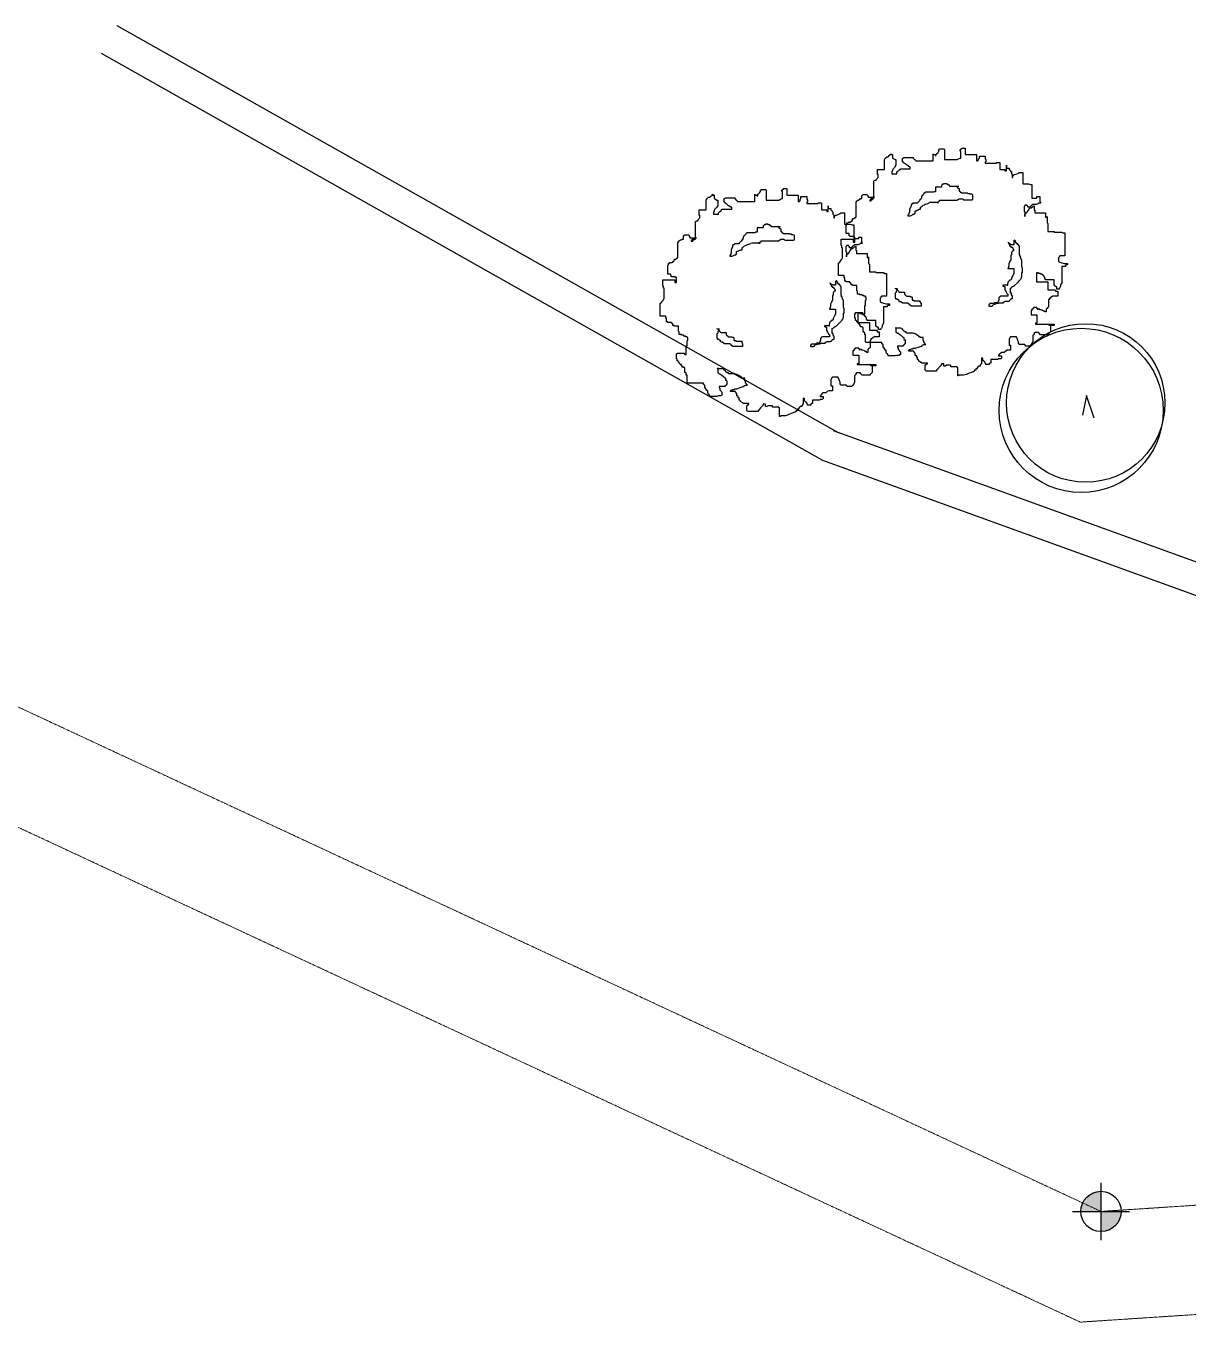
# Model space of a CAD drawing. Header units: inches. Extents: x 25480 to 951550, y -607927 to 1377809.
# Drawn here: x 462051 to 472716, y 383590 to 395478 of the extents above; entities that cross this region are included whole.
import ezdxf

# ---------------------------------------------------------------- set-up
doc = ezdxf.new("R2010")
doc.units = ezdxf.units.IN
doc.header["$MEASUREMENT"] = 0
doc.linetypes.add('PHANTOM', pattern=[2.5, 1.25, -0.25, 0.25, -0.25, 0.25, -0.25])
doc.layers.add('M-HVAC-EQPM-NEW', color=5, linetype='Continuous')
doc.layers.add('M-X-BKGD', color=8, linetype='Continuous')

msp = doc.modelspace()

# ---------------------------------------------------------------- hatches: boundary and pattern name
at = {"layer": 'M-X-BKGD'}
for points in [[(471916, 384790, 0.414214), (471731, 384605), (471916, 384605)], [(472101, 384605), (471916, 384605), (471916, 384420, 0.414214)]]:
    msp.add_hatch(color=8, dxfattribs=at).paths.add_polyline_path(points)

# ---------------------------------------------------------------- linework, layer by layer
at = {"layer": 'M-HVAC-EQPM-NEW', "color": 8}
for centre, radius in [((471735, 391952), 753), ((471776, 392020), 727), ((471916, 384605), 185)]:
    msp.add_circle(centre, radius, dxfattribs=at)
at = {"layer": 'M-X-BKGD', "color": 8, "linetype": 'PHANTOM', "lineweight": 0, "ltscale": 10}
for p, q in [((471916, 384605), (448584, 395469)), ((471726, 383590), (448162, 394562)), ((478927, 385064), (471916, 384605)), ((479062, 384071), (471726, 383590))]:
    msp.add_line(p, q, dxfattribs=at)
at = {"layer": 'M-X-BKGD', "color": 8}
for p, q in [((469506, 391746), (462888, 395478)), ((469363, 391492), (462745, 395225)), ((471783, 392090), (471746, 391908)), ((471853, 391881), (471783, 392090)), ((475573, 389554), (469462, 391766)), ((475474, 389280), (469363, 391492)), ((471916, 384867), (471916, 384342)), ((471654, 384605), (472179, 384605))]:
    msp.add_line(p, q, dxfattribs=at)
for points in [[(470401, 394285), (470401, 394298), (470408, 394305), (470421, 394318), (470427, 394331), (470427, 394344), (470434, 394344), (470434, 394351), (470473, 394351), (470480, 394344), (470480, 394253), (470597, 394253), (470610, 394259), (470623, 394266), (470630, 394266), (470630, 394331), (470623, 394331), (470623, 394344), (470630, 394344), (470630, 394351), (470636, 394351), (470643, 394357), (470669, 394357), (470669, 394298), (470774, 394298), (470774, 394240), (470787, 394240), (470787, 394246), (470793, 394246), (470793, 394259), (470800, 394266), (470800, 394285), (470852, 394285), (470852, 394259), (470859, 394253), (470859, 394233), (470852, 394233), (470852, 394220), (470957, 394220), (470957, 394227), (470989, 394227), (470989, 394161), (471035, 394161), (471035, 394148), (471048, 394148), (471048, 394200), (471048, 394181), (471055, 394174), (471074, 394174), (471074, 394161), (471081, 394155), (471087, 394148), (471087, 394142), (471094, 394142), (471094, 394122), (471100, 394116), (471100, 394089), (471107, 394089), (471107, 394102), (471113, 394109), (471120, 394116), (471126, 394116), (471146, 394122), (471159, 394129), (471166, 394135), (471198, 394135), (471198, 394031), (471251, 394031), (471270, 394024), (471283, 394024), (471283, 393900), (471329, 393900), (471329, 393913), (471355, 393913), (471355, 393867), (471362, 393861), (471362, 393854), (471342, 393854), (471336, 393848), (471323, 393841), (471290, 393841), (471283, 393835), (471270, 393822), (471264, 393815), (471244, 393815), (471244, 393822), (471238, 393828), (471238, 393835), (471218, 393835), (471218, 393828), (471211, 393822), (471211, 393776), (471218, 393776), (471218, 393730), (471218, 393750), (471238, 393769), (471251, 393789), (471264, 393809), (471277, 393809), (471290, 393822), (471303, 393828), (471303, 393789), (471309, 393789), (471309, 393763), (471407, 393763), (471407, 393724), (471421, 393724), (471421, 393730), (471421, 393672), (471427, 393665), (471427, 393593), (471486, 393593), (471486, 393587), (471558, 393587), (471564, 393580), (471584, 393580), (471584, 393371), (471538, 393371), (471538, 393365), (471532, 393365), (471532, 393358), (471525, 393352), (471525, 393319), (471538, 393312), (471558, 393306), (471577, 393299), (471610, 393299), (471610, 393286), (471597, 393286), (471590, 393280), (471590, 393273), (471558, 393273), (471558, 393123), (471545, 393103), (471545, 393090), (471538, 393077), (471532, 393071), (471532, 393064), (471512, 393064), (471512, 393084), (471505, 393084), (471499, 393090), (471492, 393090), (471492, 393097), (471486, 393097), (471486, 393149), (471407, 393149), (471407, 393156), (471401, 393156), (471401, 393175), (471394, 393175), (471394, 393182), (471388, 393182), (471388, 393188), (471381, 393195), (471375, 393195), (471375, 393201), (471362, 393201), (471362, 393208), (471342, 393208), (471342, 393214), (471323, 393214), (471323, 393130), (471427, 393130), (471427, 393058), (471492, 393058), (471499, 393051), (471499, 393045), (471519, 393045), (471519, 392999), (471473, 392999), (471460, 392992), (471460, 392986), (471453, 392986), (471447, 392979), (471440, 392979), (471440, 392966), (471434, 392966), (471434, 392901), (471427, 392895), (471421, 392888), (471414, 392881), (471414, 392855), (471401, 392855), (471401, 392862), (471388, 392862), (471381, 392868), (471368, 392875), (471355, 392875), (471355, 392881), (471336, 392881), (471336, 392875), (471336, 392888), (471329, 392888), (471329, 392895), (471296, 392895), (471296, 392888), (471290, 392888), (471290, 392881), (471283, 392881), (471283, 392868), (471277, 392868), (471277, 392829), (471329, 392829), (471329, 392751), (471316, 392751), (471316, 392744), (471486, 392744), (471486, 392731), (471440, 392731), (471440, 392738), (471453, 392738), (471453, 392673), (471440, 392660), (471434, 392653), (471434, 392646), (471362, 392646), (471349, 392660), (471342, 392666), (471309, 392666), (471303, 392660), (471303, 392653), (471296, 392646), (471290, 392640), (471290, 392581), (471283, 392568), (471277, 392555), (471270, 392549), (471264, 392542), (471224, 392542), (471224, 392549), (471218, 392549), (471218, 392555), (471166, 392555), (471166, 392562), (471159, 392562), (471159, 392581), (471153, 392594), (471146, 392614), (471140, 392620), (471140, 392627), (471087, 392627), (471081, 392620), (471081, 392614), (471074, 392607), (471074, 392549), (471087, 392549), (471087, 392503), (471055, 392503), (471042, 392496), (471028, 392483), (471002, 392483), (470996, 392477), (470983, 392464), (470976, 392457), (470976, 392451), (471002, 392451), (471002, 392431), (470996, 392424), (470976, 392424), (470970, 392418), (470904, 392418), (470904, 392385), (470898, 392385), (470891, 392379), (470891, 392372), (470859, 392372), (470859, 392379), (470852, 392385), (470852, 392392), (470846, 392398), (470832, 392411), (470832, 392431), (470819, 392431), (470819, 392379), (470813, 392379), (470813, 392372), (470806, 392366), (470806, 392359), (470793, 392359), (470787, 392353), (470787, 392346), (470780, 392346), (470780, 392333), (470767, 392333), (470767, 392320), (470754, 392320), (470748, 392307), (470741, 392307), (470728, 392300), (470708, 392294), (470682, 392281), (470656, 392274), (470610, 392274), (470610, 392268), (470604, 392268), (470604, 392346), (470597, 392346), (470597, 392353), (470538, 392353), (470538, 392366), (470499, 392366), (470486, 392359), (470473, 392359), (470473, 392379), (470453, 392379), (470453, 392372), (470440, 392359), (470427, 392346), (470421, 392333), (470408, 392320), (470408, 392313), (470310, 392313), (470303, 392327), (470303, 392366), (470310, 392372), (470316, 392372), (470316, 392379), (470323, 392379), (470323, 392385), (470271, 392385), (470271, 392392), (470264, 392392), (470244, 392405), (470244, 392411), (470238, 392418), (470231, 392418), (470231, 392438), (470225, 392438), (470225, 392451), (470218, 392451), (470218, 392457), (470212, 392457), (470212, 392477), (470205, 392477), (470205, 392483), (470199, 392490), (470199, 392496), (470153, 392496), (470153, 392503), (470159, 392509), (470166, 392509), (470173, 392516), (470186, 392516), (470192, 392522), (470212, 392522), (470251, 392535), (470271, 392542), (470277, 392549), (470290, 392555), (470310, 392555), (470297, 392568), (470297, 392575), (470290, 392575), (470290, 392588), (470284, 392594), (470284, 392620), (470257, 392620), (470257, 392627), (470244, 392627), (470244, 392633), (470238, 392640), (470231, 392640), (470225, 392646), (470212, 392653), (470192, 392660), (470133, 392660), (470133, 392666), (470127, 392666), (470127, 392673), (470114, 392673), (470107, 392686), (470094, 392692), (470094, 392699), (470081, 392705), (470035, 392705), (470035, 392712), (470035, 392673), (470048, 392660), (470055, 392660), (470061, 392653), (470075, 392646), (470088, 392633), (470094, 392627), (470107, 392620), (470107, 392601), (470114, 392601), (470120, 392594), (470120, 392562), (470114, 392562), (470114, 392555), (470107, 392549), (470101, 392549), (470101, 392542), (470048, 392542), (470048, 392529), (470055, 392529), (470055, 392509), (470061, 392509), (470068, 392496), (470075, 392490), (470075, 392464), (470061, 392457), (470042, 392457), (470029, 392451), (469963, 392451), (469963, 392457), (469957, 392470), (469950, 392470), (469944, 392483), (469944, 392503), (469937, 392503), (469937, 392509), (469931, 392509), (469931, 392522), (469924, 392522), (469924, 392529), (469918, 392529), (469918, 392555), (469911, 392555), (469911, 392562), (469905, 392562), (469905, 392575), (469761, 392575), (469754, 392581), (469754, 392646), (469748, 392646), (469748, 392666), (469741, 392666), (469741, 392673), (469735, 392673), (469735, 392712), (469728, 392712), (469728, 392718), (469709, 392718), (469709, 392731), (469702, 392731), (469702, 392744), (469696, 392744), (469689, 392751), (469682, 392757), (469682, 392764), (469676, 392764), (469676, 392771), (469669, 392777), (469663, 392777), (469663, 392797), (469656, 392797), (469656, 392842), (469663, 392842), (469663, 392849), (469728, 392849), (469728, 392842), (469735, 392842), (469735, 392836), (469748, 392836), (469748, 392914), (469754, 392914), (469754, 392960), (469761, 392966), (469761, 392992), (469754, 392992), (469754, 392999), (469741, 392999), (469741, 393006), (469728, 393006), (469722, 393012), (469702, 393012), (469702, 393019), (469682, 393019), (469682, 393045), (469676, 393051), (469676, 393097), (469637, 393097), (469637, 393103), (469624, 393103), (469624, 393117), (469617, 393117), (469617, 393123), (469611, 393123), (469611, 393130), (469578, 393130), (469578, 393136), (469565, 393136), (469565, 393169), (469558, 393169), (469558, 393188), (469506, 393188), (469506, 393306), (469513, 393306), (469519, 393312), (469519, 393319), (469526, 393319), (469526, 393325), (469532, 393332), (469539, 393339), (469545, 393352), (469545, 393443), (469539, 393443), (469539, 393463), (469532, 393463), (469532, 393521), (469643, 393521), (469643, 393495), (469656, 393495), (469656, 393541), (469650, 393541), (469650, 393547), (469611, 393547), (469611, 393554), (469604, 393554), (469604, 393574), (469578, 393574), (469578, 393652), (469584, 393658), (469584, 393672), (469591, 393672), (469598, 393678), (469617, 393678), (469617, 393685), (469624, 393685), (469630, 393691), (469637, 393691), (469637, 393704), (469643, 393711), (469650, 393711), (469656, 393717), (469663, 393717), (469663, 393724), (469669, 393724), (469669, 393867), (469676, 393867), (469676, 393874), (469682, 393874), (469682, 393880), (469689, 393880), (469696, 393887), (469702, 393887), (469709, 393894), (469722, 393894), (469722, 393920), (469728, 393926), (469735, 393933), (469767, 393933), (469774, 393926), (469774, 393920), (469780, 393920), (469780, 393907), (469839, 393907), (469826, 393907), (469813, 393900), (469807, 393894), (469800, 393887), (469794, 393880), (469794, 393874), (469807, 393874), (469807, 393880), (469813, 393887), (469820, 393887), (469820, 393894), (469833, 393894), (469833, 394057), (469846, 394063), (469852, 394063), (469859, 394076), (469865, 394083), (469872, 394089), (469872, 394116), (469865, 394116), (469865, 394161), (469931, 394161), (469931, 394253), (469937, 394266), (469944, 394272), (469950, 394279), (469963, 394279), (469977, 394292), (469983, 394298), (469990, 394305), (469990, 394298), (470003, 394298), (470003, 394266), (470016, 394259), (470029, 394253), (470035, 394253), (470035, 394200), (470022, 394181), (470009, 394168), (470003, 394155), (470003, 394148), (469996, 394142), (469996, 394122), (470042, 394122), (470042, 394135), (470048, 394142), (470055, 394148), (470068, 394155), (470068, 394161), (470075, 394161), (470075, 394168), (470166, 394168), (470166, 394187), (470153, 394187), (470153, 394194), (470146, 394194), (470140, 394200), (470133, 394200), (470127, 394207), (470120, 394213), (470114, 394220), (470107, 394220), (470107, 394227), (470101, 394227), (470101, 394233), (470094, 394233), (470094, 394266), (470101, 394266), (470107, 394272), (470192, 394272), (470192, 394266), (470205, 394253), (470212, 394253), (470218, 394240), (470375, 394240), (470375, 394305), (470375, 394298), (470408, 394298)], [(468765, 393914), (468765, 393927), (468771, 393934), (468784, 393947), (468791, 393960), (468791, 393973), (468797, 393973), (468797, 393979), (468837, 393979), (468843, 393973), (468843, 393881), (468961, 393881), (468974, 393888), (468987, 393895), (468993, 393895), (468993, 393960), (468987, 393960), (468987, 393973), (468993, 393973), (468993, 393979), (469000, 393979), (469006, 393986), (469033, 393986), (469033, 393927), (469137, 393927), (469137, 393868), (469150, 393868), (469150, 393875), (469157, 393875), (469157, 393888), (469163, 393895), (469163, 393914), (469216, 393914), (469216, 393888), (469222, 393881), (469222, 393862), (469216, 393862), (469216, 393849), (469320, 393849), (469320, 393855), (469353, 393855), (469353, 393790), (469399, 393790), (469399, 393777), (469412, 393777), (469412, 393829), (469412, 393810), (469418, 393803), (469438, 393803), (469438, 393790), (469444, 393784), (469451, 393777), (469451, 393770), (469457, 393770), (469457, 393751), (469464, 393744), (469464, 393718), (469470, 393718), (469470, 393731), (469477, 393738), (469483, 393744), (469490, 393744), (469510, 393751), (469523, 393757), (469529, 393764), (469562, 393764), (469562, 393659), (469614, 393659), (469634, 393653), (469647, 393653), (469647, 393529), (469693, 393529), (469693, 393542), (469719, 393542), (469719, 393496), (469725, 393490), (469725, 393483), (469706, 393483), (469699, 393477), (469686, 393470), (469653, 393470), (469647, 393464), (469634, 393451), (469627, 393444), (469608, 393444), (469608, 393451), (469601, 393457), (469601, 393464), (469581, 393464), (469581, 393457), (469575, 393451), (469575, 393405), (469581, 393405), (469581, 393359), (469581, 393379), (469601, 393398), (469614, 393418), (469627, 393438), (469640, 393438), (469653, 393451), (469666, 393457), (469666, 393418), (469673, 393418), (469673, 393392), (469771, 393392), (469771, 393353), (469784, 393353), (469784, 393359), (469784, 393300), (469791, 393294), (469791, 393222), (469849, 393222), (469849, 393216), (469921, 393216), (469928, 393209), (469947, 393209), (469947, 393000), (469902, 393000), (469902, 392994), (469895, 392994), (469895, 392987), (469889, 392980), (469889, 392948), (469902, 392941), (469921, 392935), (469941, 392928), (469974, 392928), (469974, 392915), (469960, 392915), (469954, 392909), (469954, 392902), (469921, 392902), (469921, 392752), (469908, 392732), (469908, 392719), (469902, 392706), (469895, 392700), (469895, 392693), (469875, 392693), (469875, 392713), (469869, 392713), (469862, 392719), (469856, 392719), (469856, 392726), (469849, 392726), (469849, 392778), (469771, 392778), (469771, 392785), (469764, 392785), (469764, 392804), (469758, 392804), (469758, 392811), (469751, 392811), (469751, 392817), (469745, 392824), (469738, 392824), (469738, 392830), (469725, 392830), (469725, 392837), (469706, 392837), (469706, 392843), (469686, 392843), (469686, 392758), (469791, 392758), (469791, 392687), (469856, 392687), (469862, 392680), (469862, 392674), (469882, 392674), (469882, 392628), (469836, 392628), (469823, 392621), (469823, 392615), (469817, 392615), (469810, 392608), (469804, 392608), (469804, 392595), (469797, 392595), (469797, 392530), (469791, 392523), (469784, 392517), (469777, 392510), (469777, 392484), (469764, 392484), (469764, 392491), (469751, 392491), (469745, 392497), (469732, 392504), (469719, 392504), (469719, 392510), (469699, 392510), (469699, 392504), (469699, 392517), (469693, 392517), (469693, 392523), (469660, 392523), (469660, 392517), (469653, 392517), (469653, 392510), (469647, 392510), (469647, 392497), (469640, 392497), (469640, 392458), (469693, 392458), (469693, 392380), (469679, 392380), (469679, 392373), (469849, 392373), (469849, 392360), (469804, 392360), (469804, 392367), (469817, 392367), (469817, 392301), (469804, 392288), (469797, 392282), (469797, 392275), (469725, 392275), (469712, 392288), (469706, 392295), (469673, 392295), (469666, 392288), (469666, 392282), (469660, 392275), (469653, 392269), (469653, 392210), (469647, 392197), (469640, 392184), (469634, 392177), (469627, 392171), (469588, 392171), (469588, 392177), (469581, 392177), (469581, 392184), (469529, 392184), (469529, 392190), (469523, 392190), (469523, 392210), (469516, 392223), (469510, 392243), (469503, 392249), (469503, 392256), (469451, 392256), (469444, 392249), (469444, 392243), (469438, 392236), (469438, 392177), (469451, 392177), (469451, 392132), (469418, 392132), (469405, 392125), (469392, 392112), (469366, 392112), (469359, 392106), (469346, 392092), (469340, 392086), (469340, 392079), (469366, 392079), (469366, 392060), (469359, 392053), (469340, 392053), (469333, 392047), (469268, 392047), (469268, 392014), (469261, 392014), (469255, 392008), (469255, 392001), (469222, 392001), (469222, 392008), (469216, 392014), (469216, 392021), (469209, 392027), (469196, 392040), (469196, 392060), (469183, 392060), (469183, 392008), (469176, 392008), (469176, 392001), (469170, 391995), (469170, 391988), (469157, 391988), (469150, 391981), (469150, 391975), (469144, 391975), (469144, 391962), (469131, 391962), (469131, 391949), (469118, 391949), (469111, 391936), (469104, 391936), (469091, 391929), (469072, 391923), (469046, 391910), (469020, 391903), (468974, 391903), (468974, 391897), (468967, 391897), (468967, 391975), (468961, 391975), (468961, 391981), (468902, 391981), (468902, 391995), (468863, 391995), (468850, 391988), (468837, 391988), (468837, 392008), (468817, 392008), (468817, 392001), (468804, 391988), (468791, 391975), (468784, 391962), (468771, 391949), (468771, 391942), (468673, 391942), (468667, 391955), (468667, 391995), (468673, 392001), (468680, 392001), (468680, 392008), (468686, 392008), (468686, 392014), (468634, 392014), (468634, 392021), (468628, 392021), (468608, 392034), (468608, 392040), (468601, 392047), (468595, 392047), (468595, 392066), (468588, 392066), (468588, 392079), (468582, 392079), (468582, 392086), (468575, 392086), (468575, 392106), (468569, 392106), (468569, 392112), (468562, 392119), (468562, 392125), (468516, 392125), (468516, 392132), (468523, 392138), (468530, 392138), (468536, 392145), (468549, 392145), (468556, 392151), (468575, 392151), (468614, 392164), (468634, 392171), (468641, 392177), (468654, 392184), (468673, 392184), (468660, 392197), (468660, 392203), (468654, 392203), (468654, 392217), (468647, 392223), (468647, 392249), (468621, 392249), (468621, 392256), (468608, 392256), (468608, 392262), (468601, 392269), (468595, 392269), (468588, 392275), (468575, 392282), (468556, 392288), (468497, 392288), (468497, 392295), (468490, 392295), (468490, 392301), (468477, 392301), (468471, 392314), (468458, 392321), (468458, 392328), (468445, 392334), (468399, 392334), (468399, 392341), (468399, 392301), (468412, 392288), (468418, 392288), (468425, 392282), (468438, 392275), (468451, 392262), (468458, 392256), (468471, 392249), (468471, 392230), (468477, 392230), (468484, 392223), (468484, 392190), (468477, 392190), (468477, 392184), (468471, 392177), (468464, 392177), (468464, 392171), (468412, 392171), (468412, 392158), (468418, 392158), (468418, 392138), (468425, 392138), (468431, 392125), (468438, 392119), (468438, 392092), (468425, 392086), (468405, 392086), (468392, 392079), (468327, 392079), (468327, 392086), (468320, 392099), (468314, 392099), (468307, 392112), (468307, 392132), (468301, 392132), (468301, 392138), (468294, 392138), (468294, 392151), (468288, 392151), (468288, 392158), (468281, 392158), (468281, 392184), (468275, 392184), (468275, 392190), (468268, 392190), (468268, 392203), (468124, 392203), (468118, 392210), (468118, 392275), (468111, 392275), (468111, 392295), (468105, 392295), (468105, 392301), (468098, 392301), (468098, 392341), (468092, 392341), (468092, 392347), (468072, 392347), (468072, 392360), (468066, 392360), (468066, 392373), (468059, 392373), (468053, 392380), (468046, 392386), (468046, 392393), (468039, 392393), (468039, 392399), (468033, 392406), (468026, 392406), (468026, 392425), (468020, 392425), (468020, 392471), (468026, 392471), (468026, 392478), (468092, 392478), (468092, 392471), (468098, 392471), (468098, 392465), (468111, 392465), (468111, 392543), (468118, 392543), (468118, 392589), (468124, 392595), (468124, 392621), (468118, 392621), (468118, 392628), (468105, 392628), (468105, 392634), (468092, 392634), (468085, 392641), (468066, 392641), (468066, 392647), (468046, 392647), (468046, 392674), (468039, 392680), (468039, 392726), (468000, 392726), (468000, 392732), (467987, 392732), (467987, 392745), (467981, 392745), (467981, 392752), (467974, 392752), (467974, 392758), (467941, 392758), (467941, 392765), (467928, 392765), (467928, 392798), (467922, 392798), (467922, 392817), (467870, 392817), (467870, 392935), (467876, 392935), (467883, 392941), (467883, 392948), (467889, 392948), (467889, 392954), (467896, 392961), (467902, 392967), (467909, 392980), (467909, 393072), (467902, 393072), (467902, 393091), (467896, 393091), (467896, 393150), (468007, 393150), (468007, 393124), (468020, 393124), (468020, 393170), (468013, 393170), (468013, 393176), (467974, 393176), (467974, 393183), (467968, 393183), (467968, 393202), (467941, 393202), (467941, 393281), (467948, 393287), (467948, 393300), (467955, 393300), (467961, 393307), (467981, 393307), (467981, 393313), (467987, 393313), (467994, 393320), (468000, 393320), (468000, 393333), (468007, 393340), (468013, 393340), (468020, 393346), (468026, 393346), (468026, 393353), (468033, 393353), (468033, 393496), (468039, 393496), (468039, 393503), (468046, 393503), (468046, 393509), (468053, 393509), (468059, 393516), (468066, 393516), (468072, 393522), (468085, 393522), (468085, 393548), (468092, 393555), (468098, 393562), (468131, 393562), (468137, 393555), (468137, 393548), (468144, 393548), (468144, 393535), (468203, 393535), (468190, 393535), (468177, 393529), (468170, 393522), (468164, 393516), (468157, 393509), (468157, 393503), (468170, 393503), (468170, 393509), (468177, 393516), (468183, 393516), (468183, 393522), (468196, 393522), (468196, 393686), (468209, 393692), (468216, 393692), (468222, 393705), (468229, 393712), (468235, 393718), (468235, 393744), (468229, 393744), (468229, 393790), (468294, 393790), (468294, 393881), (468301, 393895), (468307, 393901), (468314, 393908), (468327, 393908), (468340, 393921), (468347, 393927), (468353, 393934), (468353, 393927), (468366, 393927), (468366, 393895), (468379, 393888), (468392, 393881), (468399, 393881), (468399, 393829), (468386, 393810), (468373, 393797), (468366, 393784), (468366, 393777), (468360, 393770), (468360, 393751), (468405, 393751), (468405, 393764), (468412, 393770), (468418, 393777), (468431, 393784), (468431, 393790), (468438, 393790), (468438, 393797), (468530, 393797), (468530, 393816), (468516, 393816), (468516, 393823), (468510, 393823), (468503, 393829), (468497, 393829), (468490, 393836), (468484, 393842), (468477, 393849), (468471, 393849), (468471, 393855), (468464, 393855), (468464, 393862), (468458, 393862), (468458, 393895), (468464, 393895), (468471, 393901), (468556, 393901), (468556, 393895), (468569, 393881), (468575, 393881), (468582, 393868), (468739, 393868), (468739, 393934), (468739, 393927), (468771, 393927)], [(470613, 394007), (470530, 394007), (470530, 394012), (470526, 394012), (470526, 394017), (470517, 394017), (470517, 394021), (470512, 394021), (470512, 394026), (470498, 394026), (470498, 394030), (470475, 394030), (470475, 394026), (470462, 394026), (470457, 394021), (470457, 394017), (470452, 394017), (470452, 393998), (470397, 393998), (470397, 393957), (470384, 393957), (470379, 393952), (470306, 393952), (470301, 393948), (470297, 393948), (470292, 393943), (470292, 393939), (470287, 393934), (470278, 393925), (470278, 393920), (470274, 393920), (470269, 393916), (470269, 393902), (470265, 393893), (470255, 393884), (470251, 393875), (470232, 393856), (470232, 393852), (470191, 393852), (470182, 393843), (470177, 393843), (470173, 393838), (470173, 393824), (470159, 393797), (470159, 393769), (470154, 393765), (470154, 393755), (470150, 393746), (470145, 393746), (470145, 393737), (470168, 393737), (470187, 393746), (470191, 393751), (470200, 393751), (470210, 393760), (470210, 393778), (470214, 393783), (470219, 393783), (470228, 393788), (470237, 393792), (470242, 393792), (470246, 393797), (470260, 393797), (470260, 393815), (470265, 393820), (470274, 393824), (470283, 393833), (470297, 393838), (470301, 393843), (470306, 393843), (470320, 393847), (470333, 393852), (470338, 393856), (470347, 393861), (470420, 393861), (470420, 393852), (470420, 393865), (470425, 393865), (470430, 393870), (470434, 393870), (470434, 393879), (470599, 393879), (470599, 393884), (470613, 393888), (470613, 393893), (470645, 393893), (470650, 393888), (470654, 393884), (470732, 393884), (470741, 393888), (470741, 393925), (470737, 393930), (470728, 393934), (470714, 393934), (470714, 393939), (470695, 393939), (470691, 393943), (470636, 393943), (470636, 393948), (470631, 393948), (470631, 393952), (470627, 393952), (470627, 393957), (470622, 393957), (470622, 393962), (470618, 393962), (470618, 393985), (470608, 393985), (470608, 393989), (470604, 393989), (470604, 393994), (470599, 393994), (470599, 393998), (470595, 393998)], [(468976, 393636), (468894, 393636), (468894, 393641), (468889, 393641), (468889, 393645), (468880, 393645), (468880, 393650), (468876, 393650), (468876, 393655), (468862, 393655), (468862, 393659), (468839, 393659), (468839, 393655), (468825, 393655), (468821, 393650), (468821, 393645), (468816, 393645), (468816, 393627), (468761, 393627), (468761, 393586), (468747, 393586), (468743, 393581), (468669, 393581), (468665, 393577), (468660, 393577), (468656, 393572), (468656, 393568), (468651, 393563), (468642, 393554), (468642, 393549), (468637, 393549), (468633, 393545), (468633, 393531), (468628, 393522), (468619, 393513), (468614, 393503), (468596, 393485), (468596, 393481), (468555, 393481), (468546, 393471), (468541, 393471), (468536, 393467), (468536, 393453), (468523, 393426), (468523, 393398), (468518, 393393), (468518, 393384), (468513, 393375), (468509, 393375), (468509, 393366), (468532, 393366), (468550, 393375), (468555, 393380), (468564, 393380), (468573, 393389), (468573, 393407), (468578, 393412), (468582, 393412), (468591, 393416), (468601, 393421), (468605, 393421), (468610, 393426), (468623, 393426), (468623, 393444), (468628, 393448), (468637, 393453), (468646, 393462), (468660, 393467), (468665, 393471), (468669, 393471), (468683, 393476), (468697, 393481), (468701, 393485), (468711, 393490), (468784, 393490), (468784, 393481), (468784, 393494), (468788, 393494), (468793, 393499), (468798, 393499), (468798, 393508), (468963, 393508), (468963, 393513), (468976, 393517), (468976, 393522), (469009, 393522), (469013, 393517), (469018, 393513), (469096, 393513), (469105, 393517), (469105, 393554), (469100, 393558), (469091, 393563), (469077, 393563), (469077, 393568), (469059, 393568), (469054, 393572), (468999, 393572), (468999, 393577), (468995, 393577), (468995, 393581), (468990, 393581), (468990, 393586), (468986, 393586), (468986, 393590), (468981, 393590), (468981, 393613), (468972, 393613), (468972, 393618), (468967, 393618), (468967, 393623), (468963, 393623), (468963, 393627), (468958, 393627)], [(471117, 393513), (471117, 393471), (471090, 393471), (471090, 393476), (471081, 393476), (471081, 393481), (471076, 393481), (471071, 393485), (471067, 393490), (471067, 393494), (471067, 393485), (471071, 393481), (471076, 393476), (471076, 393462), (471081, 393462), (471085, 393458), (471085, 393453), (471094, 393453), (471094, 393449), (471104, 393449), (471104, 393444), (471108, 393439), (471108, 393435), (471113, 393430), (471113, 393416), (471108, 393416), (471108, 393412), (471104, 393412), (471099, 393407), (471099, 393403), (471094, 393403), (471094, 393380), (471090, 393375), (471090, 393334), (471085, 393334), (471085, 393329), (471081, 393320), (471076, 393311), (471071, 393297), (471071, 393279), (471067, 393270), (471067, 393261), (471062, 393256), (471062, 393252), (471117, 393252), (471117, 393206), (471113, 393206), (471113, 393201), (471108, 393187), (471104, 393183), (471099, 393174), (471094, 393164), (471094, 393155), (471085, 393146), (471076, 393146), (471076, 393142), (471071, 393137), (471062, 393128), (471062, 393119), (471058, 393114), (471058, 393100), (471062, 393100), (471016, 393100), (471016, 393091), (471026, 393091), (471026, 393087), (471035, 393087), (471035, 393055), (471039, 393055), (471039, 393045), (471044, 393045), (471048, 393032), (471053, 393022), (471058, 393018), (471062, 393018), (471062, 393000), (470998, 393000), (470989, 392995), (470984, 392990), (470984, 392986), (470980, 392986), (470980, 392963), (470975, 392963), (470975, 392954), (470971, 392949), (470971, 392940), (470943, 392940), (470934, 392931), (470897, 392931), (470893, 392926), (470893, 392922), (470888, 392922), (470888, 392917), (470883, 392917), (470888, 392917), (470888, 392908), (470916, 392908), (470916, 392912), (470925, 392912), (470925, 392917), (470934, 392926), (470943, 392926), (470952, 392931), (470966, 392935), (470975, 392935), (470975, 392940), (471021, 392940), (471021, 392945), (471026, 392945), (471026, 392949), (471030, 392949), (471035, 392954), (471071, 392954), (471076, 392958), (471081, 392958), (471081, 392963), (471094, 392977), (471104, 392977), (471104, 393004), (471099, 393004), (471099, 393013), (471094, 393013), (471094, 393027), (471085, 393027), (471085, 393073), (471094, 393077), (471104, 393087), (471113, 393091), (471122, 393096), (471149, 393123), (471154, 393128), (471159, 393128), (471159, 393132), (471168, 393142), (471177, 393151), (471181, 393160), (471186, 393164), (471186, 393174), (471191, 393178), (471191, 393210), (471195, 393219), (471195, 393256), (471191, 393270), (471191, 393334), (471186, 393334), (471186, 393339), (471181, 393343), (471181, 393352), (471177, 393352), (471177, 393366), (471172, 393366), (471172, 393380), (471168, 393380), (471168, 393458), (471163, 393458), (471163, 393467), (471159, 393467), (471159, 393471), (471154, 393471), (471154, 393481), (471140, 393481), (471140, 393490), (471136, 393490), (471136, 393499), (471131, 393499), (471131, 393508), (471126, 393508), (471126, 393513), (471122, 393513)], [(469481, 393141), (469481, 393100), (469453, 393100), (469453, 393105), (469444, 393105), (469444, 393109), (469440, 393109), (469435, 393114), (469430, 393119), (469430, 393123), (469430, 393114), (469435, 393109), (469440, 393105), (469440, 393091), (469444, 393091), (469449, 393087), (469449, 393082), (469458, 393082), (469458, 393077), (469467, 393077), (469467, 393073), (469472, 393068), (469472, 393064), (469476, 393059), (469476, 393045), (469472, 393045), (469472, 393041), (469467, 393041), (469462, 393036), (469462, 393032), (469458, 393032), (469458, 393009), (469453, 393004), (469453, 392963), (469449, 392963), (469449, 392958), (469444, 392949), (469440, 392940), (469435, 392926), (469435, 392908), (469430, 392899), (469430, 392890), (469426, 392885), (469426, 392880), (469481, 392880), (469481, 392835), (469476, 392835), (469476, 392830), (469472, 392816), (469467, 392812), (469462, 392802), (469458, 392793), (469458, 392784), (469449, 392775), (469440, 392775), (469440, 392770), (469435, 392766), (469426, 392757), (469426, 392747), (469421, 392743), (469421, 392729), (469426, 392729), (469380, 392729), (469380, 392720), (469389, 392720), (469389, 392715), (469398, 392715), (469398, 392683), (469403, 392683), (469403, 392674), (469407, 392674), (469412, 392660), (469417, 392651), (469421, 392647), (469426, 392647), (469426, 392628), (469362, 392628), (469352, 392624), (469348, 392619), (469348, 392615), (469343, 392615), (469343, 392592), (469339, 392592), (469339, 392583), (469334, 392578), (469334, 392569), (469307, 392569), (469297, 392560), (469261, 392560), (469256, 392555), (469256, 392550), (469252, 392550), (469252, 392546), (469247, 392546), (469252, 392546), (469252, 392537), (469279, 392537), (469279, 392541), (469288, 392541), (469288, 392546), (469297, 392555), (469307, 392555), (469316, 392560), (469329, 392564), (469339, 392564), (469339, 392569), (469384, 392569), (469384, 392573), (469389, 392573), (469389, 392578), (469394, 392578), (469398, 392583), (469435, 392583), (469440, 392587), (469444, 392587), (469444, 392592), (469458, 392605), (469467, 392605), (469467, 392633), (469462, 392633), (469462, 392642), (469458, 392642), (469458, 392656), (469449, 392656), (469449, 392702), (469458, 392706), (469467, 392715), (469476, 392720), (469485, 392725), (469513, 392752), (469517, 392757), (469522, 392757), (469522, 392761), (469531, 392770), (469540, 392780), (469545, 392789), (469550, 392793), (469550, 392802), (469554, 392807), (469554, 392839), (469559, 392848), (469559, 392885), (469554, 392899), (469554, 392963), (469550, 392963), (469550, 392967), (469545, 392972), (469545, 392981), (469540, 392981), (469540, 392995), (469536, 392995), (469536, 393009), (469531, 393009), (469531, 393087), (469527, 393087), (469527, 393096), (469522, 393096), (469522, 393100), (469517, 393100), (469517, 393109), (469504, 393109), (469504, 393119), (469499, 393119), (469499, 393128), (469495, 393128), (469495, 393137), (469490, 393137), (469490, 393141), (469485, 393141)], [(470044, 393073), (470044, 393064), (470049, 393055), (470054, 393050), (470058, 393045), (470058, 393041), (470067, 393036), (470113, 393036), (470113, 393018), (470118, 393013), (470118, 393009), (470122, 393009), (470132, 393000), (470164, 393000), (470168, 392995), (470177, 392995), (470182, 392990), (470182, 392967), (470187, 392963), (470200, 392963), (470200, 392958), (470255, 392958), (470255, 392949), (470265, 392931), (470265, 392908), (470173, 392908), (470173, 392912), (470168, 392917), (470159, 392917), (470159, 392926), (470154, 392926), (470154, 392931), (470145, 392931), (470145, 392935), (470095, 392935), (470095, 392940), (470090, 392940), (470090, 392945), (470081, 392945), (470081, 392949), (470067, 392949), (470067, 392954), (470063, 392954), (470063, 392963), (470058, 392967), (470049, 392967), (470049, 392972), (470035, 392972), (470035, 392981), (470031, 392981), (470031, 393027), (470035, 393032), (470040, 393036), (470040, 393050), (470044, 393055), (470049, 393055), (470049, 393059), (470044, 393059), (470044, 393064), (470040, 393064), (470040, 393068), (470031, 393068), (470031, 393073)], [(468408, 392702), (468408, 392693), (468413, 392683), (468417, 392679), (468422, 392674), (468422, 392670), (468431, 392665), (468477, 392665), (468477, 392647), (468481, 392642), (468481, 392638), (468486, 392638), (468495, 392628), (468527, 392628), (468532, 392624), (468541, 392624), (468546, 392619), (468546, 392596), (468550, 392592), (468564, 392592), (468564, 392587), (468619, 392587), (468619, 392578), (468628, 392560), (468628, 392537), (468536, 392537), (468536, 392541), (468532, 392546), (468523, 392546), (468523, 392555), (468518, 392555), (468518, 392560), (468509, 392560), (468509, 392564), (468458, 392564), (468458, 392569), (468454, 392569), (468454, 392573), (468445, 392573), (468445, 392578), (468431, 392578), (468431, 392583), (468426, 392583), (468426, 392592), (468422, 392596), (468413, 392596), (468413, 392601), (468399, 392601), (468399, 392610), (468394, 392610), (468394, 392656), (468399, 392660), (468403, 392665), (468403, 392679), (468408, 392683), (468413, 392683), (468413, 392688), (468408, 392688), (468408, 392693), (468403, 392693), (468403, 392697), (468394, 392697), (468394, 392702)]]:
    msp.add_lwpolyline(points, dxfattribs=at)

doc.saveas('drawing.dxf')
